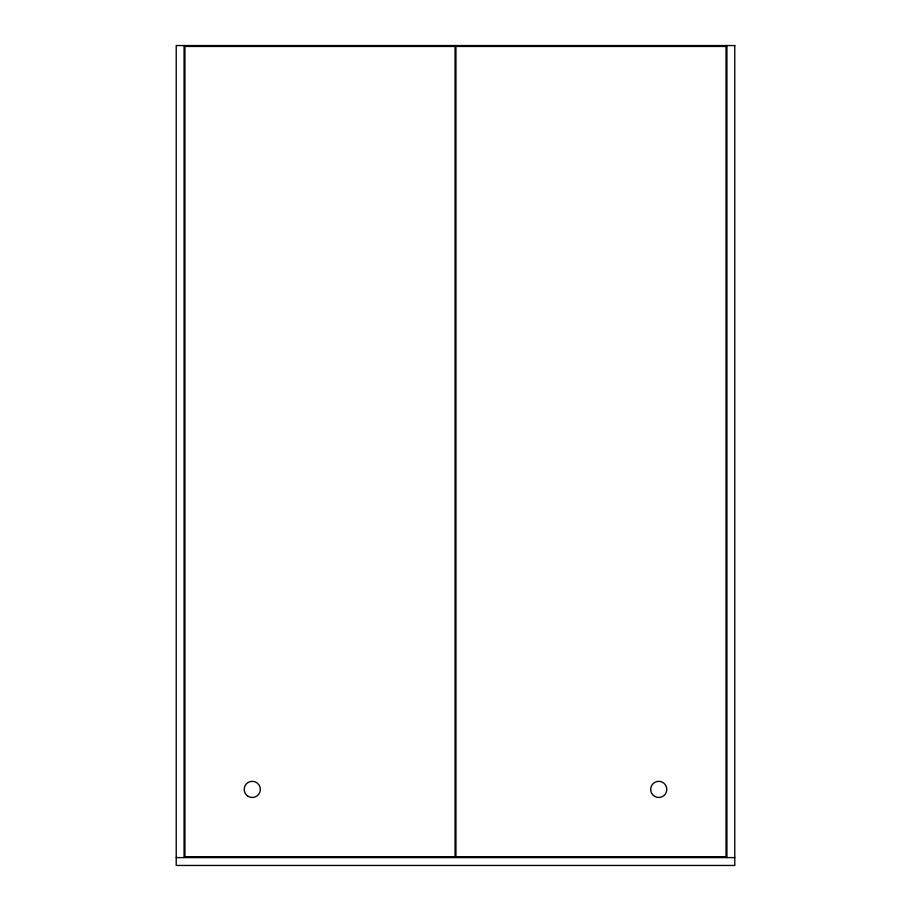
<?xml version="1.0" encoding="UTF-8"?>
<svg xmlns="http://www.w3.org/2000/svg" width="911" height="911" viewBox="0 0 911 911"><rect width="100%" height="100%" fill="white"/><g stroke="black" fill="none" stroke-linecap="round" stroke-linejoin="round"><path stroke-width="1.37" d="M176.222 857.604L734.778 857.604M726.932 45.55L726.932 857.604M184.068 45.55L184.068 857.604M734.778 45.55L176.222 45.55L176.222 865.45L734.778 865.45L734.778 45.55M455.056 46.45L184.967 46.45L184.967 856.704L455.056 856.704L455.056 46.45M726.033 46.45L455.944 46.45L455.944 856.704L726.033 856.704L726.033 46.45M654.69 796.408A8.085 8.085 0 0 0 666.818 789.404A8.085 8.085 0 0 0 654.69 782.401A8.085 8.085 0 0 0 654.69 796.408M248.225 796.408A8.085 8.085 0 0 0 260.352 789.404A8.085 8.085 0 0 0 248.225 782.401A8.085 8.085 0 0 0 248.225 796.408"/></g></svg>
